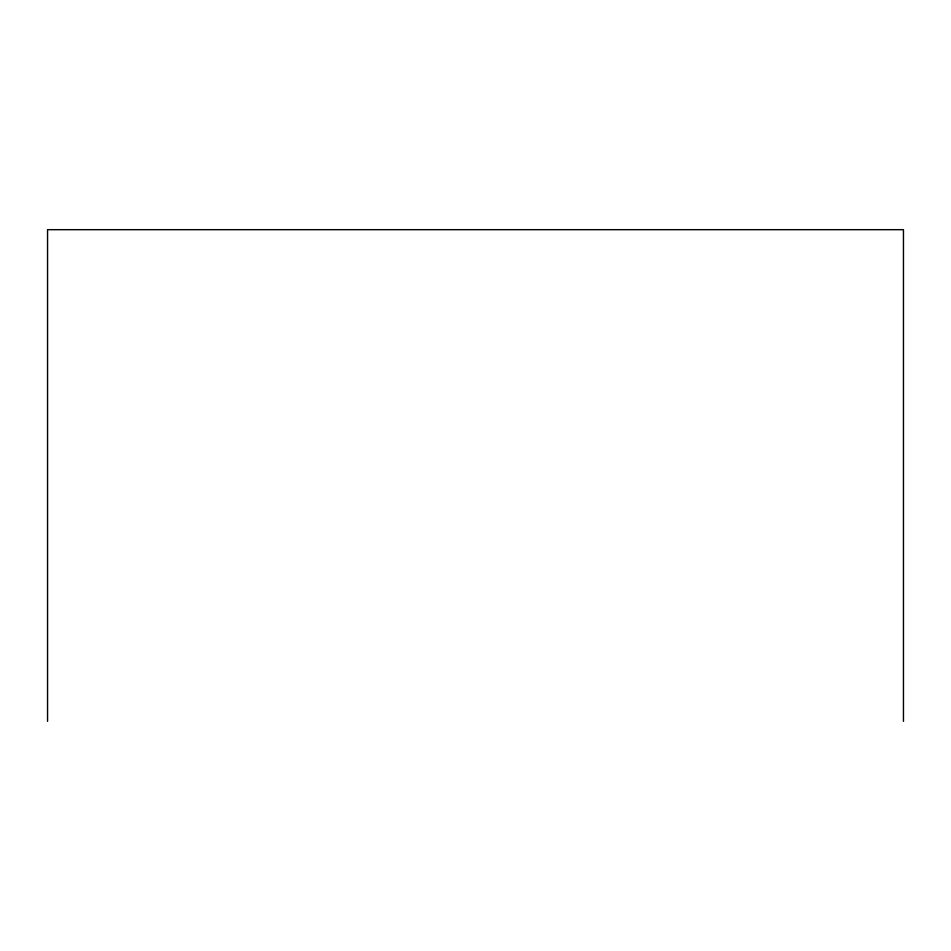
<?xml version="1.0" encoding="UTF-8"?>
<svg xmlns="http://www.w3.org/2000/svg" width="951" height="951" viewBox="0 0 951 951"><rect width="100%" height="100%" fill="white"/><g stroke="black" fill="none" stroke-linecap="round" stroke-linejoin="round"><path stroke-width="1.43" d="M903.45 721.322L903.45 229.678L47.55 229.678L47.55 721.322"/></g></svg>
